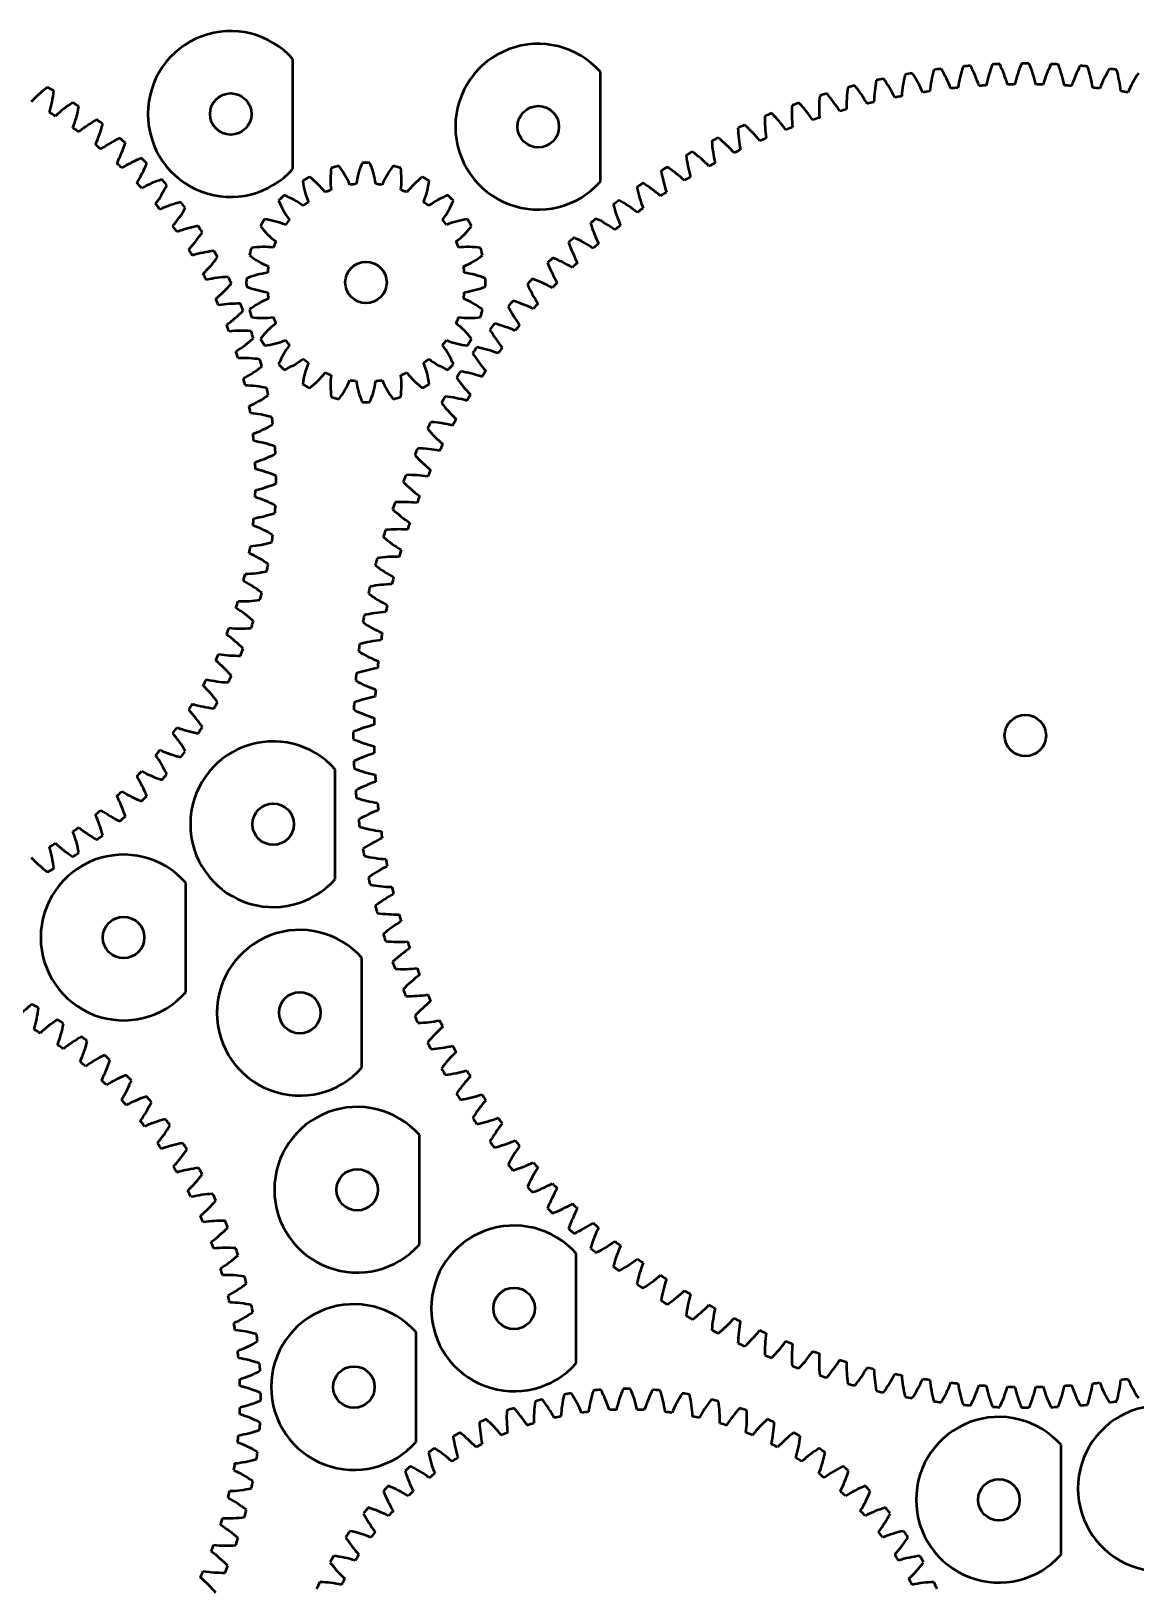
# Model space of a CAD drawing. Header units: inches. Extents: x 0.1 to 23.9, y 0 to 18.
# Drawn here: x 4.27 to 10.94, y 8.45 to 17.85 of the extents above; entities that cross this region are included whole.
import ezdxf

# ---------------------------------------------------------------- set-up
doc = ezdxf.new("R2010")
doc.units = ezdxf.units.IN
doc.header["$MEASUREMENT"] = 0
doc.layers.add('Visible (ANSI)', color=7, linetype='Continuous', lineweight=50)

msp = doc.modelspace()

# ---------------------------------------------------------------- linework, layer by layer
at = {"layer": 'Visible (ANSI)'}
for p, q in [((5.8478, 17.0216), (5.8478, 17.6831)), ((7.7037, 16.945), (7.7037, 17.6064)), ((6.104, 12.7357), (6.104, 13.3971)), ((5.2012, 12.0521), (5.2012, 12.7135)), ((6.2644, 11.5978), (6.2644, 12.2592)), ((6.6112, 10.5298), (6.6112, 11.1912)), ((7.5577, 9.8137), (7.5577, 10.4752)), ((6.5914, 9.3391), (6.5914, 10.0005)), ((10.484, 8.659), (10.484, 9.3204))]:
    msp.add_line(p, q, dxfattribs=at)
for centre in [(5.4728, 17.3524), (7.3287, 17.2757), (6.2891, 16.3358), (10.2682, 13.6014), (5.729, 13.0664), (4.8262, 12.3828), (5.8894, 11.9285), (6.2362, 10.8605), (7.1827, 10.1445), (6.2164, 9.6698), (10.109, 8.9897)]:
    msp.add_circle(centre, 0.125, dxfattribs=at)
for centre, radius, start, end in [((5.4728, 17.3524), 0.5, 41.40962, 318.59038), ((7.3287, 17.2757), 0.5, 41.40962, 318.59038), ((10.3475, 17.4029), 0.8272, 166.82405, 176.00281), ((10.2682, 13.6014), 4.0556, 99.6875, 100.3125), ((8.8934, 17.1465), 0.8272, 23.99719, 33.17595), ((10.5133, 17.3958), 0.8272, 164.32405, 173.50281), ((10.2682, 13.6014), 4.0556, 97.1875, 97.8125), ((9.0493, 17.203), 0.8272, 21.49719, 30.67595), ((10.6786, 17.3815), 0.8272, 161.82405, 171.00281), ((10.2682, 13.6014), 4.0556, 94.6875, 95.3125), ((9.2076, 17.2528), 0.8272, 18.99719, 28.17595), ((10.8431, 17.36), 0.8272, 159.32405, 168.50281), ((10.2682, 13.6014), 4.0556, 92.1875, 92.8125), ((9.3679, 17.2956), 0.8272, 16.49719, 25.67595), ((11.0065, 17.3313), 0.8272, 156.82405, 166.00281), ((10.2682, 13.6014), 4.0556, 89.6875, 90.3125), ((9.5299, 17.3313), 0.8272, 13.99719, 23.17595), ((11.1684, 17.2956), 0.8272, 154.32405, 163.50281), ((10.2682, 13.6014), 4.0556, 87.1875, 87.8125), ((9.6933, 17.36), 0.8272, 11.49719, 20.67595), ((11.3287, 17.2528), 0.8272, 151.82405, 161.00281), ((10.2682, 13.6014), 4.0556, 84.6875, 85.3125), ((9.8578, 17.3815), 0.8272, 8.99719, 18.17595), ((11.487, 17.203), 0.8272, 149.32405, 158.50281), ((10.2682, 13.6014), 4.0556, 82.1875, 82.8125), ((10.023, 17.3958), 0.8272, 6.49719, 15.67595), ((11.6429, 17.1465), 0.8272, 146.82405, 156.00281), ((4.8333, 16.8924), 0.7772, 126.85678, 136.6256), ((3.0253, 15.1457), 2.7222, 59.53125, 60.46875), ((3.634, 17.5848), 0.7772, 343.3744, 353.14322), ((10.0159, 17.3953), 0.8272, 171.82405, 181.00281), ((10.2682, 13.6014), 4.0556, 104.6875, 105.3125), ((8.5896, 17.0131), 0.8272, 28.99719, 38.17595), ((10.1816, 17.4027), 0.8272, 169.32405, 178.50281), ((10.2682, 13.6014), 4.0556, 102.1875, 102.8125), ((8.7401, 17.0831), 0.8272, 26.49719, 35.67595), ((10.2682, 13.6014), 3.9306, 98.4375, 99.0625), ((10.2682, 13.6014), 3.9306, 95.9375, 96.5625), ((10.2682, 13.6014), 3.9306, 93.4375, 94.0625), ((10.2682, 13.6014), 3.9306, 90.9375, 91.5625), ((10.2682, 13.6014), 3.9306, 88.4375, 89.0625), ((10.2682, 13.6014), 3.9306, 85.9375, 86.5625), ((10.2682, 13.6014), 3.9306, 83.4375, 84.0625), ((10.2682, 13.6014), 3.9306, 80.9375, 81.5625), ((4.9436, 16.7704), 0.7772, 123.10678, 132.8756), ((3.0253, 15.1457), 2.7222, 55.78125, 56.71875), ((3.7922, 17.5398), 0.7772, 339.6244, 349.39322), ((9.6862, 17.3589), 0.8272, 176.82405, 186.00281), ((10.2682, 13.6014), 4.0556, 109.6875, 110.3125), ((8.2987, 16.8539), 0.8272, 33.99719, 43.17595), ((9.8507, 17.3807), 0.8272, 174.32405, 183.50281), ((10.2682, 13.6014), 4.0556, 107.1875, 107.8125), ((8.4424, 16.9367), 0.8272, 31.49719, 40.67595), ((10.2682, 13.6014), 3.9306, 103.4375, 104.0625), ((10.2682, 13.6014), 3.9306, 100.9375, 101.5625), ((3.0253, 15.1457), 2.5972, 57.65625, 58.59375), ((5.0458, 16.6415), 0.7772, 119.35678, 129.1256), ((3.0253, 15.1457), 2.7222, 52.03125, 52.96875), ((9.5229, 17.3299), 0.8272, 179.32405, 188.50281), ((10.2682, 13.6014), 4.0556, 112.1875, 112.8125), ((8.1587, 16.7649), 0.8272, 36.49719, 45.67595), ((10.2682, 13.6014), 3.9306, 108.4375, 109.0625), ((10.2682, 13.6014), 3.9306, 105.9375, 106.5625), ((3.0253, 15.1457), 2.5972, 53.90625, 54.84375), ((3.9471, 17.4845), 0.7772, 335.8744, 345.64322), ((5.1393, 16.5062), 0.7772, 115.60678, 125.3756), ((3.0253, 15.1457), 2.7222, 48.28125, 49.21875), ((10.2682, 13.6014), 4.0556, 117.1875, 117.8125), ((7.891, 16.569), 0.8272, 41.49719, 50.67595), ((10.2682, 13.6014), 4.0556, 114.6875, 115.3125), ((9.3609, 17.2939), 0.8272, 181.82405, 191.00281), ((8.0227, 16.6698), 0.8272, 38.99719, 48.17595), ((10.2682, 13.6014), 3.9306, 113.4375, 114.0625), ((10.2682, 13.6014), 3.9306, 110.9375, 111.5625), ((3.0253, 15.1457), 2.5972, 50.15625, 51.09375), ((4.0981, 17.4192), 0.7772, 332.1244, 341.89322), ((10.2682, 13.6014), 4.0556, 119.6875, 120.3125), ((7.7638, 16.4625), 0.8272, 43.99719, 53.17595), ((9.2007, 17.2508), 0.8272, 184.32405, 193.50281), ((10.2682, 13.6014), 3.9306, 115.9375, 116.5625), ((3.0253, 15.1457), 2.5972, 46.40625, 47.34375), ((5.2237, 16.365), 0.7772, 111.85678, 121.6256), ((4.2445, 17.3442), 0.7772, 328.3744, 338.14322), ((3.0253, 15.1457), 2.7222, 44.53125, 45.46875), ((6.5784, 16.9581), 0.5037, 172.14764, 187.22686), ((6.2891, 16.3358), 0.7222, 103.125, 106.875), ((5.7274, 16.73), 0.5037, 22.77314, 37.85236), ((6.7296, 16.862), 0.5037, 157.14764, 172.22686), ((6.2891, 16.3358), 0.7222, 88.125, 91.875), ((5.8486, 16.862), 0.5037, 7.77314, 22.85236), ((6.8508, 16.73), 0.5037, 142.14764, 157.22686), ((6.2891, 16.3358), 0.7222, 73.125, 76.875), ((5.9998, 16.9581), 0.5037, 352.77314, 7.85236), ((10.2682, 13.6014), 4.0556, 122.1875, 122.8125), ((7.6414, 16.3505), 0.8272, 46.49719, 55.67595), ((9.0426, 17.2008), 0.8272, 186.82405, 196.00281), ((10.2682, 13.6014), 3.9306, 118.4375, 119.0625), ((3.0253, 15.1457), 2.5972, 42.65625, 43.59375), ((5.2988, 16.2186), 0.7772, 108.10678, 117.8756), ((4.3857, 17.2597), 0.7772, 324.6244, 334.39322), ((3.0253, 15.1457), 2.7222, 40.78125, 41.71875), ((6.2891, 16.3358), 0.7222, 118.125, 121.875), ((6.4075, 17.0118), 0.5037, 187.14764, 202.22686), ((5.6445, 16.5712), 0.5037, 37.77314, 52.85236), ((6.2891, 16.3358), 0.5972, 95.625, 99.375), ((6.2891, 16.3358), 0.5972, 80.625, 84.375), ((6.9337, 16.5712), 0.5037, 127.14764, 142.22686), ((6.2891, 16.3358), 0.7222, 58.125, 61.875), ((6.1707, 17.0118), 0.5037, 337.77314, 352.85236), ((10.2682, 13.6014), 4.0556, 124.6875, 125.3125), ((7.524, 16.2333), 0.8272, 48.99719, 58.17595), ((8.8867, 17.1439), 0.8272, 189.32405, 198.50281), ((10.2682, 13.6014), 3.9306, 120.9375, 121.5625), ((6.2891, 16.3358), 0.7222, 133.125, 136.875), ((6.2285, 17.0194), 0.5037, 202.14764, 217.22686), ((5.6055, 16.3964), 0.5037, 52.77314, 67.85236), ((6.2891, 16.3358), 0.5972, 110.625, 114.375), ((6.2891, 16.3358), 0.5972, 65.625, 69.375), ((6.9727, 16.3964), 0.5037, 112.14764, 127.22686), ((6.3497, 17.0194), 0.5037, 322.77314, 337.85236), ((6.2891, 16.3358), 0.7222, 43.125, 46.875), ((10.2682, 13.6014), 4.0556, 127.1875, 127.8125), ((7.4118, 16.1111), 0.8272, 51.49719, 60.67595), ((8.7335, 17.0802), 0.8272, 191.82405, 201.00281), ((10.2682, 13.6014), 3.9306, 123.4375, 124.0625), ((3.0253, 15.1457), 2.5972, 38.90625, 39.84375), ((5.3641, 16.0676), 0.7772, 104.35678, 114.1256), ((4.521, 17.1662), 0.7772, 320.8744, 330.64322), ((3.0253, 15.1457), 2.7222, 37.03125, 37.96875), ((6.2891, 16.3358), 0.5972, 125.625, 129.375), ((6.2891, 16.3358), 0.5972, 50.625, 54.375), ((8.5832, 17.01), 0.8272, 194.32405, 203.50281), ((10.2682, 13.6014), 3.9306, 125.9375, 126.5625), ((3.0253, 15.1457), 2.5972, 35.15625, 36.09375), ((5.4193, 15.9127), 0.7772, 100.60678, 110.3756), ((4.65, 17.0641), 0.7772, 317.1244, 326.89322), ((3.0253, 15.1457), 2.7222, 33.28125, 34.21875), ((6.2891, 16.3358), 0.7222, 148.125, 151.875), ((6.0536, 16.9804), 0.5037, 217.14764, 232.22686), ((5.6131, 16.2174), 0.5037, 67.77314, 82.85236), ((6.2891, 16.3358), 0.5972, 140.625, 144.375), ((6.2891, 16.3358), 0.5972, 35.625, 39.375), ((6.9651, 16.2174), 0.5037, 97.14764, 112.22686), ((6.5245, 16.9804), 0.5037, 307.77314, 322.85236), ((6.2891, 16.3358), 0.7222, 28.125, 31.875), ((10.2682, 13.6014), 4.0556, 129.6875, 130.3125), ((8.4362, 16.9332), 0.8272, 196.82405, 206.00281), ((7.305, 15.9841), 0.8272, 53.99719, 63.17595), ((10.2682, 13.6014), 3.9306, 128.4375, 129.0625), ((6.2891, 16.3358), 0.7222, 163.125, 166.875), ((5.6668, 16.0464), 0.5037, 82.77314, 97.85236), ((6.2891, 16.3358), 0.5972, 155.625, 159.375), ((6.2891, 16.3358), 0.5972, 20.625, 24.375), ((6.9114, 16.0464), 0.5037, 82.14764, 97.22686), ((6.2891, 16.3358), 0.7222, 13.125, 16.875), ((10.2682, 13.6014), 4.0556, 132.1875, 132.8125), ((8.2926, 16.8502), 0.8272, 199.32405, 208.50281), ((7.2039, 15.8526), 0.8272, 56.49719, 65.67595), ((10.2682, 13.6014), 3.9306, 130.9375, 131.5625), ((3.0253, 15.1457), 2.5972, 31.40625, 32.34375), ((5.4644, 15.7544), 0.7772, 96.85678, 106.6256), ((4.772, 16.9537), 0.7772, 313.3744, 323.14322), ((3.0253, 15.1457), 2.7222, 29.53125, 30.46875), ((5.8948, 16.8975), 0.5037, 232.14764, 247.22686), ((6.6834, 16.8975), 0.5037, 292.77314, 307.85236), ((10.2682, 13.6014), 4.0556, 134.6875, 135.3125), ((8.1527, 16.7609), 0.8272, 201.82405, 211.00281), ((7.1086, 15.7168), 0.8272, 58.99719, 68.17595), ((10.2682, 13.6014), 3.9306, 133.4375, 134.0625), ((3.0253, 15.1457), 2.5972, 27.65625, 28.59375), ((5.499, 15.5936), 0.7772, 93.10678, 102.8756), ((3.0253, 15.1457), 2.7222, 25.78125, 26.71875), ((6.2891, 16.3358), 0.7222, 178.125, 181.875), ((5.7629, 15.8952), 0.5037, 97.77314, 112.85236), ((6.2891, 16.3358), 0.5972, 170.625, 174.375), ((6.2891, 16.3358), 0.5972, 5.625, 9.375), ((6.8153, 15.8952), 0.5037, 67.14764, 82.22686), ((6.2891, 16.3358), 0.7222, 358.125, 1.875), ((10.2682, 13.6014), 4.0556, 137.1875, 137.8125), ((7.0194, 15.577), 0.8272, 61.49719, 70.67595), ((4.8865, 16.8356), 0.7772, 309.6244, 319.39322), ((5.7629, 16.7763), 0.5037, 247.14764, 262.22686), ((6.2891, 16.3358), 0.5972, 185.625, 189.375), ((6.2891, 16.3358), 0.5972, 350.625, 354.375), ((6.8153, 16.7763), 0.5037, 277.77314, 292.85236), ((8.0169, 16.6656), 0.8272, 204.32405, 213.50281), ((10.2682, 13.6014), 3.9306, 135.9375, 136.5625), ((3.0253, 15.1457), 2.5972, 23.90625, 24.84375), ((5.523, 15.4309), 0.7772, 89.35678, 99.1256), ((3.0253, 15.1457), 2.7222, 22.03125, 22.96875), ((5.8948, 15.7741), 0.5037, 112.77314, 127.85236), ((6.2891, 16.3358), 0.7222, 193.125, 196.875), ((6.6834, 15.7741), 0.5037, 52.14764, 67.22686), ((6.2891, 16.3358), 0.7222, 343.125, 346.875), ((10.2682, 13.6014), 4.0556, 139.6875, 140.3125), ((7.8854, 16.5645), 0.8272, 206.82405, 216.00281), ((6.9363, 15.4334), 0.8272, 63.99719, 73.17595), ((10.2682, 13.6014), 3.9306, 138.4375, 139.0625), ((4.993, 16.7103), 0.7772, 305.8744, 315.64322), ((3.0253, 15.1457), 2.5972, 20.15625, 21.09375), ((5.6668, 16.6251), 0.5037, 262.14764, 277.22686), ((6.0536, 15.6911), 0.5037, 127.77314, 142.85236), ((6.2891, 16.3358), 0.5972, 200.625, 204.375), ((6.2891, 16.3358), 0.5972, 335.625, 339.375), ((6.5245, 15.6911), 0.5037, 37.14764, 52.22686), ((6.9114, 16.6251), 0.5037, 262.77314, 277.85236), ((10.2682, 13.6014), 4.0556, 142.1875, 142.8125), ((6.8595, 15.2863), 0.8272, 66.49719, 75.67595), ((10.2682, 13.6014), 3.9306, 140.9375, 141.5625), ((5.5363, 15.2669), 0.7772, 85.60678, 95.3756), ((5.0911, 16.5782), 0.7772, 302.1244, 311.89322), ((3.0253, 15.1457), 2.7222, 18.28125, 19.21875), ((6.2891, 16.3358), 0.7222, 208.125, 211.875), ((5.6131, 16.4542), 0.5037, 277.14764, 292.22686), ((6.2891, 16.3358), 0.5972, 215.625, 219.375), ((6.2891, 16.3358), 0.5972, 320.625, 324.375), ((6.9651, 16.4542), 0.5037, 247.77314, 262.85236), ((6.2891, 16.3358), 0.7222, 328.125, 331.875), ((7.7584, 16.4578), 0.8272, 209.32405, 218.50281), ((3.0253, 15.1457), 2.5972, 16.40625, 17.34375), ((6.2285, 15.6522), 0.5037, 142.77314, 157.85236), ((6.3497, 15.6522), 0.5037, 22.14764, 37.22686), ((10.2682, 13.6014), 4.0556, 144.6875, 145.3125), ((7.6362, 16.3456), 0.8272, 211.82405, 221.00281), ((6.7893, 15.136), 0.8272, 68.99719, 78.17595), ((10.2682, 13.6014), 3.9306, 143.4375, 144.0625), ((5.5388, 15.1024), 0.7772, 81.85678, 91.6256), ((5.1804, 16.44), 0.7772, 298.3744, 308.14322), ((3.0253, 15.1457), 2.7222, 14.53125, 15.46875), ((6.2891, 16.3358), 0.7222, 223.125, 226.875), ((5.6055, 16.2752), 0.5037, 292.14764, 307.22686), ((6.4075, 15.6598), 0.5037, 157.77314, 172.85236), ((6.2891, 16.3358), 0.5972, 230.625, 234.375), ((6.2891, 16.3358), 0.5972, 305.625, 309.375), ((6.1707, 15.6598), 0.5037, 7.14764, 22.22686), ((6.9727, 16.2752), 0.5037, 232.77314, 247.85236), ((6.2891, 16.3358), 0.7222, 313.125, 316.875), ((10.2682, 13.6014), 4.0556, 147.1875, 147.8125), ((6.7257, 14.9828), 0.8272, 71.49719, 80.67595), ((10.2682, 13.6014), 3.9306, 145.9375, 146.5625), ((3.0253, 15.1457), 2.5972, 12.65625, 13.59375), ((5.5306, 14.9381), 0.7772, 78.10678, 87.8756), ((3.0253, 15.1457), 2.7222, 10.78125, 11.71875), ((6.2891, 16.3358), 0.7222, 238.125, 241.875), ((5.6445, 16.1003), 0.5037, 307.14764, 322.22686), ((6.2891, 16.3358), 0.5972, 245.625, 249.375), ((6.5784, 15.7135), 0.5037, 172.77314, 187.85236), ((5.7274, 15.9415), 0.5037, 322.14764, 337.22686), ((6.2891, 16.3358), 0.5972, 260.625, 264.375), ((6.7296, 15.8095), 0.5037, 187.77314, 202.85236), ((5.8486, 15.8095), 0.5037, 337.14764, 352.22686), ((6.2891, 16.3358), 0.5972, 275.625, 279.375), ((6.8508, 15.9415), 0.5037, 202.77314, 217.85236), ((5.9998, 15.7135), 0.5037, 352.14764, 7.22686), ((6.2891, 16.3358), 0.5972, 290.625, 294.375), ((6.9337, 16.1003), 0.5037, 217.77314, 232.85236), ((6.2891, 16.3358), 0.7222, 298.125, 301.875), ((7.519, 16.2281), 0.8272, 214.32405, 223.50281), ((5.2604, 16.2963), 0.7772, 294.6244, 304.39322), ((6.2891, 16.3358), 0.7222, 253.125, 256.875), ((6.2891, 16.3358), 0.7222, 268.125, 271.875), ((6.2891, 16.3358), 0.7222, 283.125, 286.875), ((10.2682, 13.6014), 4.0556, 149.6875, 150.3125), ((7.4071, 16.1057), 0.8272, 216.82405, 226.00281), ((6.6688, 14.827), 0.8272, 73.99719, 83.17595), ((10.2682, 13.6014), 3.9306, 148.4375, 149.0625), ((3.0253, 15.1457), 2.5972, 8.90625, 9.84375), ((5.5116, 14.7747), 0.7772, 74.35678, 84.1256), ((3.0253, 15.1457), 2.7222, 7.03125, 7.96875), ((10.2682, 13.6014), 3.9306, 150.9375, 151.5625), ((5.3309, 16.1477), 0.7772, 290.8744, 300.64322), ((3.0253, 15.1457), 2.5972, 5.15625, 6.09375), ((10.2682, 13.6014), 4.0556, 152.1875, 152.8125), ((7.3005, 15.9785), 0.8272, 219.32405, 228.50281), ((6.6187, 14.6688), 0.8272, 76.49719, 85.67595), ((5.4821, 14.6129), 0.7772, 70.60678, 80.3756), ((3.0253, 15.1457), 2.7222, 3.28125, 4.21875), ((10.2682, 13.6014), 4.0556, 154.6875, 155.3125), ((6.5756, 14.5086), 0.8272, 78.99719, 88.17595), ((10.2682, 13.6014), 3.9306, 153.4375, 154.0625), ((5.3915, 15.9947), 0.7772, 287.1244, 296.89322), ((3.0253, 15.1457), 2.5972, 1.40625, 2.34375), ((7.1997, 15.8468), 0.8272, 221.82405, 231.00281), ((5.4419, 14.4533), 0.7772, 66.85678, 76.6256), ((3.0253, 15.1457), 2.7222, 359.53125, 0.46875), ((10.2682, 13.6014), 4.0556, 157.1875, 157.8125), ((6.5396, 14.3467), 0.8272, 81.49719, 90.67595), ((10.2682, 13.6014), 3.9306, 155.9375, 156.5625), ((3.0253, 15.1457), 2.5972, 357.65625, 358.59375), ((5.4419, 15.8382), 0.7772, 283.3744, 293.14322), ((7.1047, 15.7109), 0.8272, 224.32405, 233.50281), ((10.2682, 13.6014), 3.9306, 158.4375, 159.0625), ((5.3915, 14.2968), 0.7772, 63.10678, 72.8756), ((3.0253, 15.1457), 2.7222, 355.78125, 356.71875), ((10.2682, 13.6014), 4.0556, 159.6875, 160.3125), ((7.0157, 15.5709), 0.8272, 226.82405, 236.00281), ((6.5106, 14.1833), 0.8272, 83.99719, 93.17595), ((3.0253, 15.1457), 2.5972, 353.90625, 354.84375), ((5.3309, 14.1438), 0.7772, 59.35678, 69.1256), ((5.4821, 15.6786), 0.7772, 279.6244, 289.39322), ((10.2682, 13.6014), 3.9306, 160.9375, 161.5625), ((5.5116, 15.5168), 0.7772, 275.8744, 285.64322), ((3.0253, 15.1457), 2.7222, 352.03125, 352.96875), ((10.2682, 13.6014), 4.0556, 162.1875, 162.8125), ((6.9328, 15.4271), 0.8272, 229.32405, 238.50281), ((6.4888, 14.0189), 0.8272, 86.49719, 95.67595), ((3.0253, 15.1457), 2.5972, 350.15625, 351.09375), ((5.2604, 13.9952), 0.7772, 55.60678, 65.3756), ((10.2682, 13.6014), 4.0556, 164.6875, 165.3125), ((6.4742, 13.8536), 0.8272, 88.99719, 98.17595), ((10.2682, 13.6014), 3.9306, 163.4375, 164.0625), ((3.0253, 15.1457), 2.5972, 346.40625, 347.34375), ((5.5306, 15.3534), 0.7772, 272.1244, 281.89322), ((3.0253, 15.1457), 2.7222, 348.28125, 349.21875), ((6.8564, 15.2799), 0.8272, 231.82405, 241.00281), ((5.1804, 13.8515), 0.7772, 51.85678, 61.6256), ((10.2682, 13.6014), 4.0556, 167.1875, 167.8125), ((6.4668, 13.6879), 0.8272, 91.49719, 100.67595), ((10.2682, 13.6014), 3.9306, 165.9375, 166.5625), ((3.0253, 15.1457), 2.5972, 342.65625, 343.59375), ((5.5388, 15.1891), 0.7772, 268.3744, 278.14322), ((3.0253, 15.1457), 2.7222, 344.53125, 345.46875), ((6.7864, 15.1295), 0.8272, 234.32405, 243.50281), ((10.2682, 13.6014), 3.9306, 168.4375, 169.0625), ((5.0911, 13.7133), 0.7772, 48.10678, 57.8756), ((3.0253, 15.1457), 2.7222, 340.78125, 341.71875), ((10.2682, 13.6014), 4.0556, 169.6875, 170.3125), ((6.4667, 13.522), 0.8272, 93.99719, 103.17595), ((3.0253, 15.1457), 2.5972, 338.90625, 339.84375), ((4.993, 13.5812), 0.7772, 44.35678, 54.1256), ((5.5363, 15.0246), 0.7772, 264.6244, 274.39322), ((6.7231, 14.9761), 0.8272, 236.82405, 246.00281), ((10.2682, 13.6014), 3.9306, 170.9375, 171.5625), ((3.0253, 15.1457), 2.7222, 337.03125, 337.96875), ((10.2682, 13.6014), 4.0556, 172.1875, 172.8125), ((6.6665, 14.8202), 0.8272, 239.32405, 248.50281), ((6.4737, 13.3562), 0.8272, 96.49719, 105.67595), ((3.0253, 15.1457), 2.5972, 335.15625, 336.09375), ((4.8865, 13.4559), 0.7772, 40.60678, 50.3756), ((5.523, 14.8606), 0.7772, 260.8744, 270.64322), ((6.488, 13.191), 0.8272, 98.99719, 108.17595), ((10.2682, 13.6014), 3.9306, 173.4375, 174.0625), ((3.0253, 15.1457), 2.5972, 331.40625, 332.34375), ((5.499, 14.6979), 0.7772, 257.1244, 266.89322), ((3.0253, 15.1457), 2.7222, 333.28125, 334.21875), ((10.2682, 13.6014), 4.0556, 174.6875, 175.3125), ((6.6167, 14.6619), 0.8272, 241.82405, 251.00281), ((4.772, 13.3378), 0.7772, 36.85678, 46.6256), ((6.5095, 13.0265), 0.8272, 101.49719, 110.67595), ((10.2682, 13.6014), 3.9306, 175.9375, 176.5625), ((3.0253, 15.1457), 2.5972, 327.65625, 328.59375), ((4.65, 13.2274), 0.7772, 33.10678, 42.8756), ((5.4644, 14.5371), 0.7772, 253.3744, 263.14322), ((3.0253, 15.1457), 2.7222, 329.53125, 330.46875), ((10.2682, 13.6014), 4.0556, 177.1875, 177.8125), ((6.574, 14.5017), 0.8272, 244.32405, 253.50281), ((3.0253, 15.1457), 2.5972, 323.90625, 324.84375), ((5.4193, 14.3788), 0.7772, 249.6244, 259.39322), ((3.0253, 15.1457), 2.7222, 325.78125, 326.71875), ((6.5382, 12.8631), 0.8272, 103.99719, 113.17595), ((10.2682, 13.6014), 3.9306, 178.4375, 179.0625), ((4.521, 13.1253), 0.7772, 29.35678, 39.1256), ((5.729, 13.0664), 0.5, 41.40962, 318.59038), ((10.2682, 13.6014), 4.0556, 179.6875, 180.3125), ((6.5382, 14.3397), 0.8272, 246.82405, 256.00281), ((10.2682, 13.6014), 3.9306, 180.9375, 181.5625), ((3.0253, 15.1457), 2.5972, 320.15625, 321.09375), ((4.3857, 13.0318), 0.7772, 25.60678, 35.3756), ((5.3641, 14.2239), 0.7772, 245.8744, 255.64322), ((3.0253, 15.1457), 2.7222, 322.03125, 322.96875), ((6.574, 12.7011), 0.8272, 106.49719, 115.67595), ((10.2682, 13.6014), 4.0556, 182.1875, 182.8125), ((3.0253, 15.1457), 2.5972, 316.40625, 317.34375), ((4.2445, 12.9473), 0.7772, 21.85678, 31.6256), ((5.2988, 14.0729), 0.7772, 242.1244, 251.89322), ((3.0253, 15.1457), 2.7222, 318.28125, 319.21875), ((6.5095, 14.1763), 0.8272, 249.32405, 258.50281), ((10.2682, 13.6014), 3.9306, 183.4375, 184.0625), ((3.0253, 15.1457), 2.5972, 312.65625, 313.59375), ((5.2237, 13.9265), 0.7772, 238.3744, 248.14322), ((6.6167, 12.5408), 0.8272, 108.99719, 118.17595), ((10.2682, 13.6014), 4.0556, 184.6875, 185.3125), ((4.0981, 12.8723), 0.7772, 18.10678, 27.8756), ((3.0253, 15.1457), 2.7222, 314.53125, 315.46875), ((6.488, 14.0118), 0.8272, 251.82405, 261.00281), ((10.2682, 13.6014), 3.9306, 185.9375, 186.5625), ((3.0253, 15.1457), 2.5972, 308.90625, 309.84375), ((3.9471, 12.807), 0.7772, 14.35678, 24.1256), ((5.1393, 13.7853), 0.7772, 234.6244, 244.39322), ((3.0253, 15.1457), 2.7222, 310.78125, 311.71875), ((6.6665, 12.3825), 0.8272, 111.49719, 120.67595), ((10.2682, 13.6014), 4.0556, 187.1875, 187.8125), ((3.0253, 15.1457), 2.5972, 305.15625, 306.09375), ((3.7922, 12.7517), 0.7772, 10.60678, 20.3756), ((5.0458, 13.65), 0.7772, 230.8744, 240.64322), ((3.0253, 15.1457), 2.7222, 307.03125, 307.96875), ((6.4737, 13.8465), 0.8272, 254.32405, 263.50281), ((6.7231, 12.2266), 0.8272, 113.99719, 123.17595), ((10.2682, 13.6014), 3.9306, 188.4375, 189.0625), ((4.8262, 12.3828), 0.5, 41.40962, 318.59038), ((3.0253, 15.1457), 2.5972, 301.40625, 302.34375), ((3.634, 12.7067), 0.7772, 6.85678, 16.6256), ((4.9436, 13.5211), 0.7772, 227.1244, 236.89322), ((3.0253, 15.1457), 2.7222, 303.28125, 304.21875), ((10.2682, 13.6014), 4.0556, 189.6875, 190.3125), ((4.8333, 13.3991), 0.7772, 223.3744, 233.14322), ((3.0253, 15.1457), 2.7222, 299.53125, 300.46875), ((6.4667, 13.6807), 0.8272, 256.82405, 266.00281), ((6.7864, 12.0733), 0.8272, 116.49719, 125.67595), ((10.2682, 13.6014), 3.9306, 190.9375, 191.5625), ((10.2682, 13.6014), 4.0556, 192.1875, 192.8125), ((6.4668, 13.5148), 0.8272, 259.32405, 268.50281), ((6.8564, 11.9228), 0.8272, 118.99719, 128.17595), ((10.2682, 13.6014), 3.9306, 193.4375, 194.0625), ((10.2682, 13.6014), 4.0556, 194.6875, 195.3125), ((6.4742, 13.3491), 0.8272, 261.82405, 271.00281), ((10.2682, 13.6014), 3.9306, 195.9375, 196.5625), ((5.8894, 11.9285), 0.5, 41.40962, 318.59038), ((6.9328, 11.7756), 0.8272, 121.49719, 130.67595), ((10.2682, 13.6014), 4.0556, 197.1875, 197.8125), ((6.4888, 13.1839), 0.8272, 264.32405, 273.50281), ((7.0157, 11.6319), 0.8272, 123.99719, 133.17595), ((10.2682, 13.6014), 3.9306, 198.4375, 199.0625), ((10.2682, 13.6014), 4.0556, 199.6875, 200.3125), ((6.5106, 13.0194), 0.8272, 266.82405, 276.00281), ((7.1047, 11.4919), 0.8272, 126.49719, 135.67595), ((10.2682, 13.6014), 3.9306, 200.9375, 201.5625), ((10.2682, 13.6014), 4.0556, 202.1875, 202.8125), ((6.5396, 12.8561), 0.8272, 269.32405, 278.50281), ((10.2682, 13.6014), 3.9306, 203.4375, 204.0625), ((4.7405, 11.3584), 0.7772, 126.85678, 136.6256), ((2.9325, 9.6117), 2.7222, 59.53125, 60.46875), ((3.5412, 12.0508), 0.7772, 343.3744, 353.14322), ((7.1997, 11.3559), 0.8272, 128.99719, 138.17595), ((4.8508, 11.2364), 0.7772, 123.10678, 132.8756), ((2.9325, 9.6117), 2.7222, 55.78125, 56.71875), ((3.6994, 12.0057), 0.7772, 339.6244, 349.39322), ((10.2682, 13.6014), 4.0556, 204.6875, 205.3125), ((6.5756, 12.6941), 0.8272, 271.82405, 281.00281), ((10.2682, 13.6014), 3.9306, 205.9375, 206.5625), ((2.9325, 9.6117), 2.5972, 57.65625, 58.59375), ((4.953, 11.1074), 0.7772, 119.35678, 129.1256), ((3.8543, 11.9505), 0.7772, 335.8744, 345.64322), ((2.9325, 9.6117), 2.7222, 52.03125, 52.96875), ((7.3005, 11.2242), 0.8272, 131.49719, 140.67595), ((2.9325, 9.6117), 2.5972, 53.90625, 54.84375), ((5.0465, 10.9721), 0.7772, 115.60678, 125.3756), ((2.9325, 9.6117), 2.7222, 48.28125, 49.21875), ((10.2682, 13.6014), 4.0556, 207.1875, 207.8125), ((6.6187, 12.5339), 0.8272, 274.32405, 283.50281), ((7.4071, 11.097), 0.8272, 133.99719, 143.17595), ((10.2682, 13.6014), 3.9306, 208.4375, 209.0625), ((2.9325, 9.6117), 2.5972, 50.15625, 51.09375), ((4.0053, 11.8852), 0.7772, 332.1244, 341.89322), ((10.2682, 13.6014), 4.0556, 209.6875, 210.3125), ((6.6688, 12.3758), 0.8272, 276.82405, 286.00281), ((10.2682, 13.6014), 3.9306, 210.9375, 211.5625), ((2.9325, 9.6117), 2.5972, 46.40625, 47.34375), ((5.1309, 10.8309), 0.7772, 111.85678, 121.6256), ((4.1517, 11.8101), 0.7772, 328.3744, 338.14322), ((2.9325, 9.6117), 2.7222, 44.53125, 45.46875), ((7.519, 10.9746), 0.8272, 136.49719, 145.67595), ((2.9325, 9.6117), 2.5972, 42.65625, 43.59375), ((5.206, 10.6845), 0.7772, 108.10678, 117.8756), ((4.2929, 11.7257), 0.7772, 324.6244, 334.39322), ((2.9325, 9.6117), 2.7222, 40.78125, 41.71875), ((10.2682, 13.6014), 4.0556, 212.1875, 212.8125), ((6.7257, 12.2199), 0.8272, 279.32405, 288.50281), ((7.6362, 10.8572), 0.8272, 138.99719, 148.17595), ((10.2682, 13.6014), 3.9306, 213.4375, 214.0625), ((5.2713, 10.5335), 0.7772, 104.35678, 114.1256), ((2.9325, 9.6117), 2.7222, 37.03125, 37.96875), ((6.2362, 10.8605), 0.5, 41.40962, 318.59038), ((10.2682, 13.6014), 4.0556, 214.6875, 215.3125), ((6.7893, 12.0667), 0.8272, 281.82405, 291.00281), ((10.2682, 13.6014), 3.9306, 215.9375, 216.5625), ((2.9325, 9.6117), 2.5972, 38.90625, 39.84375), ((4.4282, 11.6322), 0.7772, 320.8744, 330.64322), ((7.7584, 10.745), 0.8272, 141.49719, 150.67595), ((2.9325, 9.6117), 2.5972, 35.15625, 36.09375), ((5.3265, 10.3786), 0.7772, 100.60678, 110.3756), ((4.5572, 11.53), 0.7772, 317.1244, 326.89322), ((2.9325, 9.6117), 2.7222, 33.28125, 34.21875), ((10.2682, 13.6014), 4.0556, 217.1875, 217.8125), ((6.8595, 11.9164), 0.8272, 284.32405, 293.50281), ((7.8854, 10.6382), 0.8272, 143.99719, 153.17595), ((10.2682, 13.6014), 3.9306, 218.4375, 219.0625), ((2.9325, 9.6117), 2.5972, 31.40625, 32.34375), ((10.2682, 13.6014), 4.0556, 219.6875, 220.3125), ((6.9363, 11.7694), 0.8272, 286.82405, 296.00281), ((10.2682, 13.6014), 3.9306, 220.9375, 221.5625), ((5.3716, 10.2204), 0.7772, 96.85678, 106.6256), ((4.6792, 11.4197), 0.7772, 313.3744, 323.14322), ((2.9325, 9.6117), 2.7222, 29.53125, 30.46875), ((8.0169, 10.5371), 0.8272, 146.49719, 155.67595), ((2.9325, 9.6117), 2.5972, 27.65625, 28.59375), ((5.4062, 10.0595), 0.7772, 93.10678, 102.8756), ((2.9325, 9.6117), 2.7222, 25.78125, 26.71875), ((10.2682, 13.6014), 4.0556, 222.1875, 222.8125), ((7.0194, 11.6258), 0.8272, 289.32405, 298.50281), ((8.1527, 10.4418), 0.8272, 148.99719, 158.17595), ((10.2682, 13.6014), 3.9306, 223.4375, 224.0625), ((4.7937, 11.3015), 0.7772, 309.6244, 319.39322), ((10.2682, 13.6014), 4.0556, 224.6875, 225.3125), ((7.1086, 11.4859), 0.8272, 291.82405, 301.00281), ((8.2926, 10.3526), 0.8272, 151.49719, 160.67595), ((10.2682, 13.6014), 3.9306, 225.9375, 226.5625), ((2.9325, 9.6117), 2.5972, 23.90625, 24.84375), ((5.4302, 9.8968), 0.7772, 89.35678, 99.1256), ((4.9002, 11.1762), 0.7772, 305.8744, 315.64322), ((2.9325, 9.6117), 2.7222, 22.03125, 22.96875), ((7.1827, 10.1445), 0.5, 41.40962, 318.59038), ((10.2682, 13.6014), 4.0556, 227.1875, 227.8125), ((7.2039, 11.3501), 0.8272, 294.32405, 303.50281), ((8.4362, 10.2695), 0.8272, 153.99719, 163.17595), ((10.2682, 13.6014), 3.9306, 228.4375, 229.0625), ((2.9325, 9.6117), 2.5972, 20.15625, 21.09375), ((7.305, 11.2186), 0.8272, 296.82405, 306.00281), ((10.2682, 13.6014), 3.9306, 230.9375, 231.5625), ((5.4435, 9.7328), 0.7772, 85.60678, 95.3756), ((4.9983, 11.0442), 0.7772, 302.1244, 311.89322), ((2.9325, 9.6117), 2.7222, 18.28125, 19.21875), ((10.2682, 13.6014), 4.0556, 229.6875, 230.3125), ((8.5832, 10.1927), 0.8272, 156.49719, 165.67595), ((7.4118, 11.0916), 0.8272, 299.32405, 308.50281), ((10.2682, 13.6014), 3.9306, 233.4375, 234.0625), ((2.9325, 9.6117), 2.5972, 16.40625, 17.34375), ((5.446, 9.5683), 0.7772, 81.85678, 91.6256), ((10.2682, 13.6014), 4.0556, 232.1875, 232.8125), ((8.7335, 10.1225), 0.8272, 158.99719, 168.17595), ((7.524, 10.9694), 0.8272, 301.82405, 311.00281), ((10.2682, 13.6014), 3.9306, 235.9375, 236.5625), ((5.0876, 10.906), 0.7772, 298.3744, 308.14322), ((2.9325, 9.6117), 2.7222, 14.53125, 15.46875), ((10.2682, 13.6014), 4.0556, 234.6875, 235.3125), ((8.8867, 10.0589), 0.8272, 161.49719, 170.67595), ((7.6414, 10.8522), 0.8272, 304.32405, 313.50281), ((10.2682, 13.6014), 3.9306, 238.4375, 239.0625), ((2.9325, 9.6117), 2.5972, 12.65625, 13.59375), ((5.4378, 9.404), 0.7772, 78.10678, 87.8756), ((2.9325, 9.6117), 2.7222, 10.78125, 11.71875), ((6.2164, 9.6698), 0.5, 41.40962, 318.59038), ((10.2682, 13.6014), 4.0556, 237.1875, 237.8125), ((9.0426, 10.002), 0.8272, 163.99719, 173.17595), ((7.7638, 10.7403), 0.8272, 306.82405, 316.00281), ((10.2682, 13.6014), 3.9306, 240.9375, 241.5625), ((5.1676, 10.7623), 0.7772, 294.6244, 304.39322), ((10.2682, 13.6014), 4.0556, 239.6875, 240.3125), ((9.2007, 9.9519), 0.8272, 166.49719, 175.67595), ((7.891, 10.6338), 0.8272, 309.32405, 318.50281), ((10.2682, 13.6014), 3.9306, 243.4375, 244.0625), ((9.3609, 9.9089), 0.8272, 168.99719, 178.17595), ((2.9325, 9.6117), 2.5972, 8.90625, 9.84375), ((5.4188, 9.2406), 0.7772, 74.35678, 84.1256), ((2.9325, 9.6117), 2.7222, 7.03125, 7.96875), ((10.2682, 13.6014), 4.0556, 242.1875, 242.8125), ((8.0227, 10.5329), 0.8272, 311.82405, 321.00281), ((10.2682, 13.6014), 3.9306, 245.9375, 246.5625), ((9.5229, 9.8728), 0.8272, 171.49719, 180.67595), ((5.2381, 10.6136), 0.7772, 290.8744, 300.64322), ((2.9325, 9.6117), 2.5972, 5.15625, 6.09375), ((10.2682, 13.6014), 4.0556, 244.6875, 245.3125), ((8.1587, 10.4379), 0.8272, 314.32405, 323.50281), ((10.2682, 13.6014), 3.9306, 248.4375, 249.0625), ((9.6862, 9.8438), 0.8272, 173.99719, 183.17595), ((8.2987, 10.3489), 0.8272, 316.82405, 326.00281), ((10.2682, 13.6014), 3.9306, 250.9375, 251.5625), ((9.8507, 9.822), 0.8272, 176.49719, 185.67595), ((5.3893, 9.0788), 0.7772, 70.60678, 80.3756), ((2.9325, 9.6117), 2.7222, 3.28125, 4.21875), ((10.2682, 13.6014), 4.0556, 247.1875, 247.8125), ((10.2682, 13.6014), 4.0556, 249.6875, 250.3125), ((8.4424, 10.2661), 0.8272, 319.32405, 328.50281), ((10.2682, 13.6014), 3.9306, 253.4375, 254.0625), ((10.0159, 9.8074), 0.8272, 178.99719, 188.17595), ((8.5896, 10.1896), 0.8272, 321.82405, 331.00281), ((10.2682, 13.6014), 3.9306, 255.9375, 256.5625), ((10.1816, 9.8), 0.8272, 181.49719, 190.67595), ((5.2987, 10.4607), 0.7772, 287.1244, 296.89322), ((2.9325, 9.6117), 2.5972, 1.40625, 2.34375), ((10.2682, 13.6014), 4.0556, 252.1875, 252.8125), ((10.2682, 13.6014), 4.0556, 254.6875, 255.3125), ((8.7401, 10.1196), 0.8272, 324.32405, 333.50281), ((10.2682, 13.6014), 3.9306, 258.4375, 259.0625), ((10.3475, 9.7999), 0.8272, 183.99719, 193.17595), ((8.8934, 10.0563), 0.8272, 326.82405, 336.00281), ((10.2682, 13.6014), 3.9306, 260.9375, 261.5625), ((10.5133, 9.807), 0.8272, 186.49719, 195.67595), ((9.0493, 9.9997), 0.8272, 329.32405, 338.50281), ((10.2682, 13.6014), 3.9306, 263.4375, 264.0625), ((10.6786, 9.8213), 0.8272, 188.99719, 198.17595), ((9.8578, 9.8213), 0.8272, 341.82405, 351.00281), ((10.2682, 13.6014), 3.9306, 275.9375, 276.5625), ((11.487, 9.9997), 0.8272, 201.49719, 210.67595), ((10.023, 9.807), 0.8272, 344.32405, 353.50281), ((10.2682, 13.6014), 3.9306, 278.4375, 279.0625), ((11.6429, 10.0563), 0.8272, 203.99719, 213.17595), ((5.3491, 8.9193), 0.7772, 66.85678, 76.6256), ((5.3491, 10.3041), 0.7772, 283.3744, 293.14322), ((2.9325, 9.6117), 2.7222, 359.53125, 0.46875), ((7.8632, 7.6038), 2.0556, 104.375, 105.625), ((6.7761, 9.1426), 0.733, 27.75169, 38.11058), ((8.198, 9.4578), 0.733, 166.88942, 177.24831), ((7.8632, 7.6038), 2.0556, 99.375, 100.625), ((6.9144, 9.2315), 0.733, 22.75169, 33.11058), ((8.3584, 9.4216), 0.733, 161.88942, 172.24831), ((7.8632, 7.6038), 2.0556, 94.375, 95.625), ((7.0599, 9.308), 0.733, 17.75169, 28.11058), ((8.5149, 9.3715), 0.733, 156.88942, 167.24831), ((7.8632, 7.6038), 2.0556, 89.375, 90.625), ((7.2114, 9.3715), 0.733, 12.75169, 23.11058), ((8.6665, 9.308), 0.733, 151.88942, 162.24831), ((7.8632, 7.6038), 2.0556, 84.375, 85.625), ((7.368, 9.4216), 0.733, 7.75169, 18.11058), ((8.812, 9.2315), 0.733, 146.88942, 157.24831), ((7.8632, 7.6038), 2.0556, 79.375, 80.625), ((7.5283, 9.4578), 0.733, 2.75169, 13.11058), ((8.9502, 9.1426), 0.733, 141.88942, 152.24831), ((7.8632, 7.6038), 2.0556, 74.375, 75.625), ((10.2682, 13.6014), 4.0556, 257.1875, 257.8125), ((10.2682, 13.6014), 4.0556, 259.6875, 260.3125), ((9.2076, 9.9499), 0.8272, 331.82405, 341.00281), ((10.2682, 13.6014), 3.9306, 265.9375, 266.5625), ((10.8431, 9.8428), 0.8272, 191.49719, 200.67595), ((9.3679, 9.9072), 0.8272, 334.32405, 343.50281), ((10.2682, 13.6014), 3.9306, 268.4375, 269.0625), ((11.0065, 9.8714), 0.8272, 193.99719, 203.17595), ((9.5299, 9.8714), 0.8272, 336.82405, 346.00281), ((10.2682, 13.6014), 3.9306, 270.9375, 271.5625), ((11.1684, 9.9072), 0.8272, 196.49719, 205.67595), ((9.6933, 9.8428), 0.8272, 339.32405, 348.50281), ((10.2682, 13.6014), 3.9306, 273.4375, 274.0625), ((11.3287, 9.9499), 0.8272, 198.99719, 208.17595), ((2.9325, 9.6117), 2.5972, 357.65625, 358.59375), ((5.2987, 8.7627), 0.7772, 63.10678, 72.8756), ((7.871, 9.4878), 0.733, 176.88942, 187.24831), ((7.8632, 7.6038), 2.0556, 109.375, 110.625), ((6.6461, 9.042), 0.733, 32.75169, 43.11058), ((8.0352, 9.4799), 0.733, 171.88942, 182.24831), ((7.8632, 7.6038), 1.9306, 96.875, 98.125), ((7.8632, 7.6038), 1.9306, 91.875, 93.125), ((7.8632, 7.6038), 1.9306, 86.875, 88.125), ((7.8632, 7.6038), 1.9306, 81.875, 83.125), ((7.6912, 9.4799), 0.733, 357.75169, 8.11058), ((9.0802, 9.042), 0.733, 136.88942, 147.24831), ((7.8632, 7.6038), 2.0556, 69.375, 70.625), ((7.8553, 9.4878), 0.733, 352.75169, 3.11058), ((10.2682, 13.6014), 4.0556, 262.1875, 262.8125), ((10.2682, 13.6014), 4.0556, 264.6875, 265.3125), ((10.2682, 13.6014), 4.0556, 267.1875, 267.8125), ((10.2682, 13.6014), 4.0556, 269.6875, 270.3125), ((10.2682, 13.6014), 4.0556, 272.1875, 272.8125), ((11.0855, 9.0581), 0.5, 41.40962, 318.59038), ((10.2682, 13.6014), 4.0556, 274.6875, 275.3125), ((10.2682, 13.6014), 4.0556, 277.1875, 277.8125), ((5.3893, 10.1446), 0.7772, 279.6244, 289.39322), ((2.9325, 9.6117), 2.7222, 355.78125, 356.71875), ((7.8632, 7.6038), 2.0556, 114.375, 115.625), ((7.7068, 9.4813), 0.733, 181.88942, 192.24831), ((6.5254, 8.9304), 0.733, 37.75169, 48.11058), ((7.8632, 7.6038), 1.9306, 106.875, 108.125), ((7.8632, 7.6038), 1.9306, 101.875, 103.125), ((7.8632, 7.6038), 1.9306, 76.875, 78.125), ((7.8632, 7.6038), 1.9306, 71.875, 73.125), ((9.2009, 8.9304), 0.733, 131.88942, 142.24831), ((7.8632, 7.6038), 2.0556, 64.375, 65.625), ((8.0196, 9.4813), 0.733, 347.75169, 358.11058), ((10.109, 8.9897), 0.5, 41.40962, 318.59038), ((2.9325, 9.6117), 2.5972, 353.90625, 354.84375), ((5.2381, 8.6098), 0.7772, 59.35678, 69.1256), ((7.8632, 7.6038), 2.0556, 119.375, 120.625), ((7.5437, 9.4605), 0.733, 186.88942, 197.24831), ((6.4149, 8.8088), 0.733, 42.75169, 53.11058), ((7.8632, 7.6038), 1.9306, 116.875, 118.125), ((7.8632, 7.6038), 1.9306, 111.875, 113.125), ((7.8632, 7.6038), 1.9306, 66.875, 68.125), ((7.8632, 7.6038), 1.9306, 61.875, 63.125), ((9.3115, 8.8088), 0.733, 126.88942, 137.24831), ((7.8632, 7.6038), 2.0556, 59.375, 60.625), ((8.1826, 9.4605), 0.733, 342.75169, 353.11058), ((5.4188, 9.9827), 0.7772, 275.8744, 285.64322), ((2.9325, 9.6117), 2.7222, 352.03125, 352.96875), ((7.8632, 7.6038), 2.0556, 124.375, 125.625), ((7.3831, 9.4256), 0.733, 191.88942, 202.24831), ((6.3154, 8.678), 0.733, 47.75169, 58.11058), ((7.8632, 7.6038), 1.9306, 121.875, 123.125), ((7.8632, 7.6038), 1.9306, 56.875, 58.125), ((9.411, 8.678), 0.733, 121.88942, 132.24831), ((8.3432, 9.4256), 0.733, 337.75169, 348.11058), ((7.8632, 7.6038), 2.0556, 54.375, 55.625), ((2.9325, 9.6117), 2.5972, 350.15625, 351.09375), ((5.1676, 8.4611), 0.7772, 55.60678, 65.3756), ((7.8632, 7.6038), 2.0556, 129.375, 130.625), ((7.2262, 9.3768), 0.733, 196.88942, 207.24831), ((6.2276, 8.539), 0.733, 52.75169, 63.11058), ((7.8632, 7.6038), 1.9306, 126.875, 128.125), ((7.8632, 7.6038), 1.9306, 51.875, 53.125), ((9.4987, 8.539), 0.733, 116.88942, 127.24831), ((8.5002, 9.3768), 0.733, 332.75169, 343.11058), ((7.8632, 7.6038), 2.0556, 49.375, 50.625), ((2.9325, 9.6117), 2.5972, 346.40625, 347.34375), ((5.4378, 9.8193), 0.7772, 272.1244, 281.89322), ((2.9325, 9.6117), 2.7222, 348.28125, 349.21875), ((7.8632, 7.6038), 2.0556, 134.375, 135.625), ((7.074, 9.3146), 0.733, 201.88942, 212.24831), ((6.1524, 8.3929), 0.733, 57.75169, 68.11058), ((7.8632, 7.6038), 1.9306, 131.875, 133.125), ((7.8632, 7.6038), 1.9306, 46.875, 48.125), ((9.574, 8.3929), 0.733, 111.88942, 122.24831), ((8.6523, 9.3146), 0.733, 327.75169, 338.11058), ((7.8632, 7.6038), 2.0556, 44.375, 45.625), ((5.0876, 8.3174), 0.7772, 51.85678, 61.6256), ((7.8632, 7.6038), 2.0556, 139.375, 140.625), ((6.0901, 8.2408), 0.733, 62.75169, 73.11058), ((9.6363, 8.2408), 0.733, 106.88942, 117.24831), ((7.8632, 7.6038), 2.0556, 39.375, 40.625), ((2.9325, 9.6117), 2.5972, 342.65625, 343.59375), ((4.9983, 8.1792), 0.7772, 48.10678, 57.8756), ((5.446, 9.655), 0.7772, 268.3744, 278.14322), ((2.9325, 9.6117), 2.7222, 344.53125, 345.46875), ((6.9279, 9.2393), 0.733, 206.88942, 217.24831), ((7.8632, 7.6038), 1.9306, 136.875, 138.125), ((7.8632, 7.6038), 1.9306, 41.875, 43.125), ((8.7984, 9.2393), 0.733, 322.75169, 333.11058), ((2.9325, 9.6117), 2.7222, 340.78125, 341.71875), ((7.8632, 7.6038), 2.0556, 144.375, 145.625), ((6.789, 9.1516), 0.733, 211.88942, 222.24831), ((6.0413, 8.0838), 0.733, 67.75169, 78.11058), ((7.8632, 7.6038), 1.9306, 141.875, 143.125), ((7.8632, 7.6038), 1.9306, 36.875, 38.125), ((9.685, 8.0838), 0.733, 101.88942, 112.24831), ((8.9374, 9.1516), 0.733, 317.75169, 328.11058), ((7.8632, 7.6038), 2.0556, 34.375, 35.625), ((2.9325, 9.6117), 2.5972, 338.90625, 339.84375), ((4.9002, 8.0472), 0.7772, 44.35678, 54.1256), ((5.4435, 9.4905), 0.7772, 264.6244, 274.39322), ((7.8632, 7.6038), 2.0556, 149.375, 150.625), ((6.0064, 7.9232), 0.733, 72.75169, 83.11058), ((7.8632, 7.6038), 1.9306, 146.875, 148.125), ((7.8632, 7.6038), 1.9306, 31.875, 33.125), ((9.7199, 7.9232), 0.733, 96.88942, 107.24831), ((7.8632, 7.6038), 2.0556, 29.375, 30.625), ((2.9325, 9.6117), 2.5972, 335.15625, 336.09375), ((5.4302, 9.3266), 0.7772, 260.8744, 270.64322), ((2.9325, 9.6117), 2.7222, 337.03125, 337.96875), ((6.6581, 9.052), 0.733, 216.88942, 227.24831), ((9.0682, 9.052), 0.733, 312.75169, 323.11058), ((4.7937, 7.9218), 0.7772, 40.60678, 50.3756), ((7.8632, 7.6038), 2.0556, 154.375, 155.625), ((5.9856, 7.7602), 0.733, 77.75169, 88.11058), ((7.8632, 7.6038), 1.9306, 151.875, 153.125), ((7.8632, 7.6038), 1.9306, 26.875, 28.125), ((9.7407, 7.7602), 0.733, 91.88942, 102.24831), ((7.8632, 7.6038), 2.0556, 24.375, 25.625)]:
    msp.add_arc(centre, radius, start, end, dxfattribs=at)

doc.saveas('drawing.dxf')
